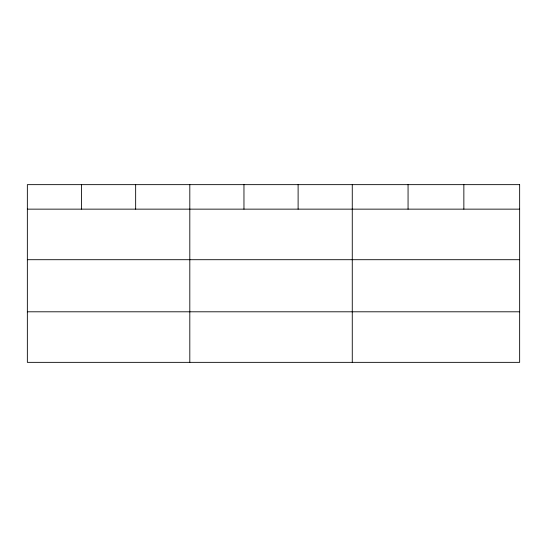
<?xml version="1.0" encoding="UTF-8"?>
<svg xmlns="http://www.w3.org/2000/svg" width="547" height="547" viewBox="0 0 547 547"><rect width="100%" height="100%" fill="white"/><g stroke="black" fill="none" stroke-linecap="round" stroke-linejoin="round"><path stroke-width="0.82" d="M27.35 209.145L519.65 209.145M27.35 259.702L519.65 259.702M27.35 311.797L519.65 311.797M463.856 184.647L463.856 209.145M408.062 184.647L408.062 209.145M352.268 184.647L352.268 362.353M298.115 184.647L298.115 209.145M243.962 184.647L243.962 209.145M189.809 184.647L189.809 362.353M135.656 184.647L135.656 209.145M81.503 184.647L81.503 209.145M519.65 184.647L27.35 184.647L27.35 362.353L519.65 362.353L519.65 184.647"/></g></svg>
